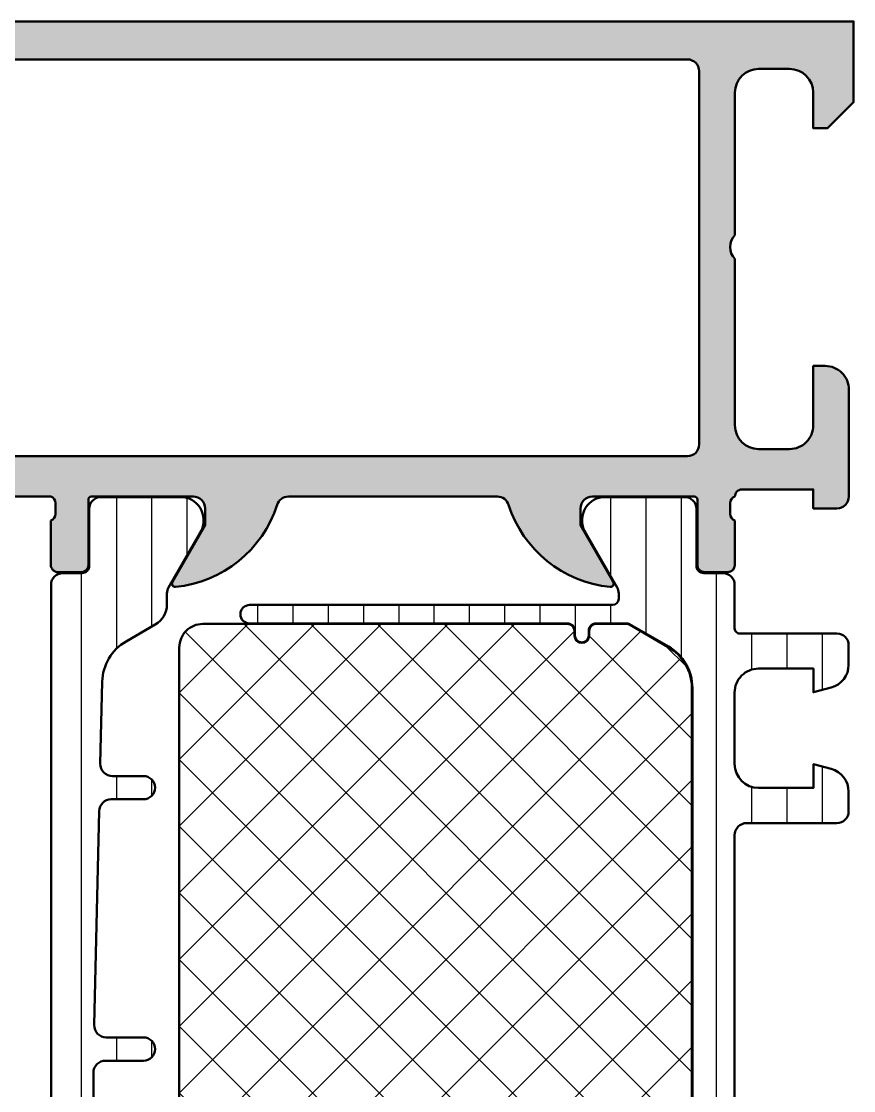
# Model space of a CAD drawing. Extents: x -40 to 64, y 0 to 90.
# Drawn here: x -1.04 to 34, y 45 to 90 of the extents above; entities that cross this region are included whole.
import ezdxf

# ---------------------------------------------------------------- set-up
doc = ezdxf.new("R2010")
doc.units = 0
for name, color, linetype, lineweight in [('0S-Alu contour', 7, 'Continuous', 50), ('0S-Alu hatch', 252, 'Continuous', 25), ('0S-Plastic contour', 254, 'Continuous', 50), ('0S-Plastic hatch', 253, 'Continuous', 25), ('0S-PT contour', 91, 'Continuous', 50), ('0S-PT hatch', 103, 'Continuous', 25)]:
    doc.layers.add(name, color=color, linetype=linetype, lineweight=lineweight)
pattern_1 = [(90, (0, 0), (-1.4859, 0), [])]

# ---------------------------------------------------------------- blocks, each defined once
blk = doc.blocks.new('347370__9E265A2B_BED3_4D69_B59E_DD68253C63C1_')
at = {"layer": '0S-Alu hatch'}
h = blk.add_hatch(color=256, dxfattribs=at)
edge = h.paths.add_edge_path()
edge.add_arc((-37.29997428864411, 87.30001068115234), 1.000000000000014, 90, 180)
edge.add_line((-38.29997428864413, 87.30001068115234), (-38.29997428864413, 85.5))
edge.add_line((-38.29997428864413, 85.5), (-38.89998039215976, 85.5))
edge.add_line((-38.89998039215976, 85.5), (-39.99995597809725, 86.5999984741211))
edge.add_line((-39.99995597809725, 86.5999984741211), (-39.99995597809729, 90))
edge.add_line((-39.99995597809729, 90), (34.00002876311365, 90))
edge.add_line((34.00002876311365, 90), (34.00002876311365, 86.59996795654298))
edge.add_line((34.00002876311365, 86.59996795654298), (32.90005317717616, 85.49999237060545))
edge.add_line((32.90005317717616, 85.49999237060545), (32.30007759123866, 85.4999923706055))
edge.add_line((32.30007759123866, 85.4999923706055), (32.30007759123866, 87.00044250488284))
edge.add_arc((31.30007759123869, 87.00044250488284), 0.9999999999999715, 0, 90)
edge.add_line((31.30007759123869, 88.00044250488283), (30.00002876311367, 88.00044250488283))
edge.add_arc((30.00002876311367, 87.0004425048828), 1.000000000000014, 90, 180)
edge.add_line((29.00002876311365, 87.0004425048828), (29.00002876311365, 81))
edge.add_arc((29.52502876311372, 80.5), 0.7250000000000454, 136.3971810272998, 223.6028189727002)
edge.add_line((29.00002876311365, 80), (29.00002876311365, 73.00000000000006))
edge.add_arc((30.00002876311365, 73.00000000000006), 1, 180, 269.9999999999976)
edge.add_line((30.00002876311361, 72.00000000000006), (31.30007759123861, 72))
edge.add_arc((31.30007759123866, 73), 1, 269.9999999999973, 360)
edge.add_line((32.30007759123866, 73), (32.30007759123866, 75.5))
edge.add_line((32.30007759123866, 75.5), (32.80007759114671, 75.5))
edge.add_ellipse((32.80007759114672, 74.5), major_axis=(-1, 0), ratio=1, start_angle=179.9992228764862, end_angle=270.0000000000008, ccw=False)
edge.add_line((33.80007759105473, 74.49998643663211), (33.80001655609468, 70.00000084776876))
edge.add_ellipse((33.30001655608241, 70.00000762945281), major_axis=(-0.5000000000582552, 0), ratio=1, start_angle=90.00043713210772, end_angle=179.9992228764862, ccw=False)
edge.add_line((33.30002037077969, 69.50000762940908), (32.30001655608241, 69.5))
edge.add_line((32.30001655608241, 69.5), (32.30001655608246, 70.29999542236328))
edge.add_line((32.30001655608246, 70.29999542236328), (29.30066601421862, 70.29999542236328))
edge.add_arc((29.3001743345687, 69.99985013043523), 0.3001456946475337, 89.90614164415909, 179.9480885128219)
edge.add_arc((29.07886520965688, 69.73260147831924), 0.2788950563276571, 106.4198764195441, 181.1645893741632)
edge.add_line((28.80002776311361, 69.72693307032054), (28.80002776311361, 69.27333907032087))
edge.add_arc((29.07889585875678, 69.26767841084384), 0.2789255417371428, 178.8371299271194, 253.575405444644)
edge.add_line((29.0000287631136, 69.00013507032091), (29.00002876311354, 67.12012407031234))
edge.add_ellipse((28.70002876311356, 67.12012407031234), major_axis=(-0.2999999999999794, 0), ratio=1, start_angle=90.00000000000477, end_angle=180, ccw=False)
edge.add_line((28.70002876311359, 66.82012407031237), (27.7200544440708, 66.82012407031239))
edge.add_ellipse((27.72005444407081, 67.12012407031243), major_axis=(-0.3000000000000398, 0), ratio=1, start_angle=0, end_angle=89.99999999999869, ccw=False)
edge.add_line((27.42005444407077, 67.12012407031243), (27.42005444407082, 69.88012207031235))
edge.add_arc((27.30005444407083, 69.88012207031235), 0.1199999999999903, 0, 90)
edge.add_line((27.30005444407083, 70.00012207031236), (23.00002876311356, 70.00012207031237))
edge.add_arc((23.00002876311356, 69.50012207031234), 0.5000000000000142, 90, 180)
edge.add_line((22.50002876311354, 69.50012207031234), (22.50002876311354, 68.80012207031236))
edge.add_line((22.50002876311354, 68.80012207031236), (23.88152422073595, 66.40730174728485))
edge.add_ellipse((23.76190897846527, 66.33824185496069), major_axis=(-0.1381197846483199, 0), ratio=1, start_angle=84.37742244920838, end_angle=210.0000000000012, ccw=False)
edge.add_ellipse((24.23825200428733, 71.17673093215994), major_axis=(-4.999999999999761, 0), ratio=1, start_angle=17.74841635606981, end_angle=84.37742244920679, ccw=False)
edge.add_arc((19.00002876311341, 69.50012207031214), 0.5000000000003545, 17.74841635606937, 89.9999999999992)
edge.add_line((19.00002876311341, 70.0001220703125), (10.20001831054687, 70.00012207031247))
edge.add_arc((10.20001831054687, 69.50012207031257), 0.4999999999999006, 90.00000000000018, 162.2515836439277)
edge.add_ellipse((4.961795069373069, 71.1767309321604), major_axis=(-5.000000000000101, 0), ratio=1, start_angle=95.62257755079361, end_angle=162.25158364393, ccw=False)
edge.add_ellipse((5.438138095195188, 66.33824185496077), major_axis=(-0.1381197846482876, 0), ratio=1, start_angle=-30.000000000002103, end_angle=95.62257755079241, ccw=False)
edge.add_line((5.318522852924537, 66.40730174728492), (6.700018310546859, 68.80012207031248))
edge.add_line((6.700018310546859, 68.80012207031248), (6.700018310546887, 69.50012207031246))
edge.add_arc((6.200018310546886, 69.50012207031247), 0.5000000000000018, 0, 90.0000000000003)
edge.add_line((6.200018310546883, 70.00012207031247), (1.903264704103473, 70.00012207031247))
edge.add_arc((1.899974319042893, 69.8801671897691), 0.1200000000000927, 88.42875992747915, 180)
edge.add_line((1.779974319042801, 69.88016718976907), (1.7799743190428, 67.1201691897691))
edge.add_ellipse((1.479974319042792, 67.1201691897691), major_axis=(-0.3000000000000084, 0), ratio=1, start_angle=89.99999999999937, end_angle=180, ccw=False)
edge.add_line((1.479974319042788, 66.82016918976909), (0.5000000000000071, 66.82016918976909))
edge.add_ellipse((0.5000000000000036, 67.1201691897691), major_axis=(-0.3000000000000114, 0), ratio=1, start_angle=0, end_angle=90.00000000000068, ccw=False)
edge.add_line((0.1999999999999957, 67.1201691897691), (0.1999999999999957, 69.0001801897776))
edge.add_arc((0.1211329043568393, 69.26772353030054), 0.2789255417371544, 286.424594555352, 361.1628700729073)
edge.add_line((0.4000010000000103, 69.2733841897777), (0.4000010000000103, 69.72697818977761))
edge.add_arc((0.121201818666967, 69.73264581989329), 0.2788567832115678, 358.8354106259031, 433.5801235805125)
edge.add_line((0.2000274463862607, 70.00012969970246), (-39.79997428864413, 69.99999237060547))
edge.add_line((-39.79997428864413, 69.99999237060547), (-39.79997428864413, 74.49999999999999))
edge.add_ellipse((-38.79997428864412, 74.49999999999999), major_axis=(-1.000000000000014, 0), ratio=1, start_angle=270, end_angle=360, ccw=False)
edge.add_line((-38.79997428864412, 75.5), (-38.29997428864413, 75.5))
edge.add_line((-38.29997428864413, 75.5), (-38.29997428867322, 73.00000000002912))
edge.add_arc((-37.29997428864414, 73.00000000002913), 1.000000000029089, 180, 270.0000000000008)
edge.add_line((-37.29997428864412, 72.00000000000004), (-35.9999864956754, 72.00000000000004))
edge.add_arc((-35.9999864956754, 73.00000000000009), 1.000000000000042, 270, 360)
edge.add_line((-34.99998649567535, 73.00000000000007), (-34.99998649567538, 80))
edge.add_arc((-35.52498649567545, 80.5), 0.7250000000000454, 316.3971810272998, 403.6028189727002)
edge.add_line((-34.99998649567538, 81), (-34.99998649567538, 87.30001068115234))
edge.add_arc((-35.9999864956754, 87.30001068115234), 1.000000000000014, 0, 89.9999999999992)
edge.add_line((-35.99998649567538, 88.30001068115234), (-37.29997428864411, 88.30001068115234))
edge = h.paths.add_edge_path()
edge.add_arc((-32.99998649567538, 87.8999938964844), 0.4999999999999716, 90, 180)
edge.add_line((-33.49998649567535, 87.8999938964844), (-33.49998649567535, 72.19999694824219))
edge.add_arc((-32.99998649567535, 72.19999694824219), 0.5, 180, 270)
edge.add_line((-32.99998649567535, 71.69999694824219), (27.00001350432465, 71.69999694824219))
edge.add_arc((27.00001350432465, 72.19999694824219), 0.5, 270, 360)
edge.add_line((27.50001350432465, 72.19999694824219), (27.50001350432459, 87.89999389648438))
edge.add_arc((27.00001350432459, 87.89999389648438), 0.5, 0, 90)
edge.add_line((27.00001350432459, 88.39999389648438), (-32.99998649567538, 88.39999389648438))
at = {"layer": '0S-Alu contour', "color": 7}
for points in [[(-38.29997428864413, 87.30001068115234), (-38.29997428864413, 85.5), (-38.89998039215976, 85.5), (-39.99995597809725, 86.5999984741211), (-39.99995597809729, 90), (34.00002876311365, 90), (34.00002876311365, 86.59996795654298), (32.90005317717616, 85.49999237060545), (32.30007759123866, 85.4999923706055), (32.30007759123866, 87.00044250488284)], [(27.00001350432459, 88.39999389648438), (-32.99998649567538, 88.39999389648438)], [(27.50001350432465, 72.19999694824219), (27.50001350432459, 87.89999389648438)], [(31.30007759123869, 88.00044250488283), (30.00002876311367, 88.00044250488283)], [(29.00002876311365, 87.0004425048828), (29.00002876311365, 81)], [(29.00002876311365, 80), (29.00002876311365, 73.00000000000006)], [(32.30007759123866, 73), (32.30007759123866, 75.5), (32.80007759114671, 75.5)], [(0.2000274463862607, 70.00012969970246), (-39.79997428864413, 69.99999237060547), (-39.79997428864413, 74.49999999999999)], [(33.80007759105473, 74.49998643663211), (33.80001655609468, 70.00000084776876)], [(-32.99998649567535, 71.69999694824219), (27.00001350432465, 71.69999694824219)], [(30.00002876311361, 72.00000000000006), (31.30007759123861, 72)], [(33.30002037077969, 69.50000762940908), (32.30001655608241, 69.5), (32.30001655608246, 70.29999542236328), (29.30066601421862, 70.29999542236328)], [(1.779974319042801, 69.88016718976907), (1.7799743190428, 67.1201691897691)], [(6.200018310546883, 70.00012207031247), (1.903264704103473, 70.00012207031247)], [(19.00002876311341, 70.0001220703125), (10.20001831054687, 70.00012207031247)], [(27.30005444407083, 70.00012207031236), (23.00002876311356, 70.00012207031237)], [(27.42005444407077, 67.12012407031243), (27.42005444407082, 69.88012207031235)], [(0.4000010000000103, 69.2733841897777), (0.4000010000000103, 69.72697818977761)], [(5.318522852924537, 66.40730174728492), (6.700018310546859, 68.80012207031248), (6.700018310546887, 69.50012207031246)], [(22.50002876311354, 69.50012207031234), (22.50002876311354, 68.80012207031236), (23.88152422073595, 66.40730174728485)], [(28.80002776311361, 69.72693307032054), (28.80002776311361, 69.27333907032087)], [(0.1999999999999957, 67.1201691897691), (0.1999999999999957, 69.0001801897776)], [(29.0000287631136, 69.00013507032091), (29.00002876311354, 67.12012407031234)], [(1.479974319042788, 66.82016918976909), (0.5000000000000071, 66.82016918976909)], [(28.70002876311359, 66.82012407031237), (27.7200544440708, 66.82012407031239)]]:
    blk.add_lwpolyline(points, dxfattribs=at)
for centre, radius, start, end in [((27.00001350432459, 87.89999389648438), 0.5, 0, 90), ((30.00002876311367, 87.0004425048828), 1.000000000000014, 90, 180), ((31.30007759123869, 87.00044250488284), 0.9999999999999715, 0, 90), ((29.52502876311372, 80.5), 0.7250000000000454, 136.3971810272998, 223.6028189727002), ((30.00002876311365, 73.00000000000006), 1, 180, 269.9999999999976), ((31.30007759123866, 73), 1, 269.9999999999973, 0), ((27.00001350432465, 72.19999694824219), 0.5, 270, 0), ((29.3001743345687, 69.99985013043523), 0.3001456946475337, 89.90614164415909, 179.9480885128219), ((0.121201818666967, 69.73264581989329), 0.2788567832115678, 358.8354106259031, 73.58012358051246), ((1.899974319042893, 69.8801671897691), 0.1200000000000927, 88.42875992747915, 180), ((6.200018310546886, 69.50012207031247), 0.5000000000000018, 0, 90.0000000000003), ((10.20001831054687, 69.50012207031257), 0.4999999999999006, 90.00000000000018, 162.2515836439277), ((19.00002876311341, 69.50012207031214), 0.5000000000003545, 17.74841635606937, 89.9999999999992), ((23.00002876311356, 69.50012207031234), 0.5000000000000142, 90, 180), ((27.30005444407083, 69.88012207031235), 0.1199999999999903, 0, 90), ((29.07886520965688, 69.73260147831924), 0.2788950563276571, 106.4198764195441, 181.1645893741632), ((0.1211329043568393, 69.26772353030054), 0.2789255417371544, 286.424594555352, 1.162870072907225), ((29.07889585875678, 69.26767841084384), 0.2789255417371428, 178.8371299271194, 253.575405444644)]:
    blk.add_arc(centre, radius, start, end, dxfattribs=at)
at = {"layer": '0S-Alu contour', "color": 7, "extrusion": (0, 0, -1)}
for centre, radius, start, end in [((-32.80007759114672, 74.5), 1, 89.9999999999992, 180.0007771235139), ((-33.30001655608241, 70.00000762945281), 0.5000000000582552, 180.0007771235139, 269.9995628678923), ((-4.961795069373069, 71.1767309321604), 5.000000000000101, 197.7484163560701, 264.3774224492064), ((-24.23825200428733, 71.17673093215994), 4.999999999999761, 275.6225775507933, 342.2515836439302), ((-0.5000000000000036, 67.1201691897691), 0.3000000000000114, 269.9999999999993, 0), ((-1.479974319042792, 67.1201691897691), 0.3000000000000085, 180, 270.0000000000007), ((-27.72005444407081, 67.12012407031243), 0.3000000000000398, 270.0000000000013, 0), ((-28.70002876311356, 67.12012407031234), 0.2999999999999794, 180, 269.9999999999952), ((-5.438138095195188, 66.33824185496077), 0.1381197846482876, 264.3774224492076, 30.0000000000021), ((-23.76190897846527, 66.33824185496069), 0.1381197846483199, 149.9999999999988, 275.6225775507916)]:
    blk.add_arc(centre, radius, start, end, dxfattribs=at)
blk = doc.blocks.new('284599__5D5F5A3C_AD52_4613_BD1D_4458FC1DDC3D___8FB98838_B244_465D_BECB_9091F3E3E013_')
at = {"layer": '0S-Plastic hatch'}
h = blk.add_hatch(dxfattribs=at)
h.set_pattern_fill('ANSI31', color=256, scale=0.4680000000000001, angle=45, style=0)
h.set_pattern_definition(pattern_1)
edge = h.paths.add_edge_path()
edge.add_line((0.2100000000000716, 66.29000300000004), (0.2099999999998813, 16.20999700000016))
edge.add_arc((0.6999999999999843, 16.20999700000015), 0.4900000000001033, 180, 270)
edge.add_line((0.6999999999999842, 15.71999700000004), (1.510334012242519, 15.71999700000004))
edge.add_ellipse((1.51033331504907, 15.4099963029038), major_axis=(-0.3100006970970319, 0), ratio=1, start_angle=179.99987114239, end_angle=269.9998711414442, ccw=False)
edge.add_line((1.820334012145318, 15.40999560570996), (1.81999938293616, 13.00999856427239))
edge.add_arc((2.309995360374904, 13.00999597743865), 0.489995977445572, 179.9996975194316, 269.9999999999988)
edge.add_line((2.309995360374893, 12.51999999999308), (5.785822496184177, 12.52000000000005))
edge.add_arc((5.644228849108113, 13.4998180747229), 0.989996070924471, 278.2228963588973, 392.7407569883852)
edge.add_line((6.476940554088969, 14.03524634894249), (5.158304390806198, 16.31919149350408))
edge.add_ellipse((5.599977361871155, 16.57419146728962), major_axis=(-0.5099999999999716, 0), ratio=1, start_angle=-0.5398516222250009, end_angle=29.99999659934531, ccw=False)
edge.add_line((5.089999999999859, 16.57899671221201), (5.08999999999985, 17.03149545762275))
edge.add_arc((4.099999999999886, 17.03149545762273), 0.9899999999999629, 0, 60.00000000000137)
edge.add_line((4.594999999999847, 17.88886060736931), (3.368146686273929, 18.59718469830511))
edge.add_ellipse((4.373146686273983, 20.33789575991204), major_axis=(-2.010000000000204, 0), ratio=1, start_angle=1.3413950657791816, end_angle=60.00000000000159, ccw=False)
edge.add_line((2.363697512194481, 20.2908424200517), (2.282977305942242, 23.73806109287137))
edge.add_ellipse((2.792837544141461, 23.75000000000011), major_axis=(-0.5099999999999935, 0), ratio=1, start_angle=-90.00000000000023, end_angle=1.3413950657791816, ccw=False)
edge.add_line((2.792837544141463, 24.26000000000011), (4.100000000000031, 24.26000000000011))
edge.add_arc((4.100000000000031, 24.75000000000011), 0.4899999999999985, 270, 450)
edge.add_line((4.100000000000031, 25.24000000000011), (2.746005466508169, 25.2400000000001))
edge.add_ellipse((2.746005466508165, 25.75000000000011), major_axis=(-0.5100000000000052, 0), ratio=1, start_angle=1.3413950657787268, end_angle=90.00000000000051, ccw=False)
edge.add_line((2.236145228308934, 25.73806109287137), (2.025400878959051, 34.73806109287141))
edge.add_ellipse((2.53526111715823, 34.75000000000014), major_axis=(-0.5099999999999535, 0), ratio=1, start_angle=-90.00000000000051, end_angle=1.3413950657788973, ccw=False)
edge.add_line((2.535261117158234, 35.2600000000001), (4.100000000000035, 35.2600000000001))
edge.add_arc((4.100000000000033, 35.7500000000001), 0.490000000000002, 270.0000000000002, 450.0000000000002)
edge.add_line((4.100000000000031, 36.2400000000001), (2.499999999999982, 36.24000000000009))
edge.add_ellipse((2.499999999999983, 36.75000000000011), major_axis=(-0.5100000000000123, 0), ratio=1, start_angle=0, end_angle=89.99999999999989, ccw=False)
edge.add_line((1.989999999999975, 36.7500000000001), (1.989999999999976, 45.75000000000011))
edge.add_ellipse((2.499999999999981, 45.7500000000001), major_axis=(-0.510000000000005, 0), ratio=1, start_angle=270.0000000000002, end_angle=360, ccw=False)
edge.add_line((2.499999999999979, 46.2600000000001), (4.100000000000026, 46.2600000000001))
edge.add_arc((4.100000000000025, 46.7500000000001), 0.490000000000002, 270.0000000000001, 450)
edge.add_line((4.100000000000024, 47.2400000000001), (2.535261117158277, 47.24000000000008))
edge.add_ellipse((2.53526111715828, 47.75000000000009), major_axis=(-0.5100000000000123, 0), ratio=1, start_angle=-1.3413950657770215, end_angle=89.99999999999972, ccw=False)
edge.add_line((2.025400878959045, 47.76193890712881), (2.236145228308932, 56.76193890712884))
edge.add_ellipse((2.746005466508148, 56.75000000000011), major_axis=(-0.5099999999999905, 0), ratio=1, start_angle=269.999999999999, end_angle=358.6586049342224, ccw=False)
edge.add_line((2.746005466508158, 57.2600000000001), (4.100000000000034, 57.2600000000001))
edge.add_arc((4.100000000000035, 57.75000000000011), 0.490000000000002, 269.9999999999999, 449.9999999999999)
edge.add_line((4.100000000000036, 58.24000000000011), (2.792837544141457, 58.24000000000012))
edge.add_ellipse((2.792837544141472, 58.75000000000012), major_axis=(-0.5100000000000052, 0), ratio=1, start_angle=-1.3413950657759983, end_angle=89.9999999999983, ccw=False)
edge.add_line((2.282977305942241, 58.76193890712883), (2.363697512194483, 62.20915757994852))
edge.add_ellipse((4.373146686273768, 62.16210424008819), major_axis=(-2.009999999999982, 0), ratio=1, start_angle=299.99999999999943, end_angle=358.65860493422105, ccw=False)
edge.add_line((3.368146686273792, 63.90281530169491), (4.594999999999857, 64.61113939263082))
edge.add_arc((4.099999999999865, 65.46850454237742), 0.99, 299.9999999999994, 360)
edge.add_line((5.089999999999865, 65.46850454237747), (5.089999999999837, 65.92100328778697))
edge.add_ellipse((5.599977361871403, 65.92580853271036), major_axis=(-0.5100000000002506, 0), ratio=1, start_angle=-29.999996599346503, end_angle=0.5398516223369825, ccw=False)
edge.add_line((5.158304390806208, 66.18080850649604), (6.476940554088954, 68.4647536510576))
edge.add_arc((5.644228849108119, 69.00018192527719), 0.989996070924473, 327.2592430116143, 441.7771036411001)
edge.add_line((5.785822496184227, 69.98000000000003), (2.309997999999985, 69.98000000000003))
edge.add_arc((2.309995360365528, 69.49000402257082), 0.4899959774362018, 89.99969134458075, 180.0079887600601)
edge.add_line((1.819999387692276, 69.4899357023503), (1.820334009229261, 67.09004622298079))
edge.add_ellipse((1.510334012242515, 67.09000300000005), major_axis=(-0.310000000000014, 0), ratio=1, start_angle=90.00000000000051, end_angle=180.0079886915353, ccw=False)
edge.add_line((1.510334012242517, 66.78000300000004), (0.7000000000000691, 66.78000300000004))
edge.add_arc((0.7000000000000693, 66.29000300000004), 0.4899999999999949, 90.00000000000003, 180)
at = {"layer": '0S-Plastic contour', "color": 7}
for points in [[(5.785822496184227, 69.98000000000003), (2.309997999999985, 69.98000000000003)], [(1.819999387692276, 69.4899357023503), (1.820334009229261, 67.09004622298079)], [(5.158304390806208, 66.18080850649604), (6.476940554088954, 68.4647536510576)], [(1.510334012242517, 66.78000300000004), (0.7000000000000691, 66.78000300000004)], [(0.2100000000000716, 66.29000300000004), (0.2099999999998813, 16.20999700000015)], [(5.089999999999865, 65.46850454237747), (5.089999999999837, 65.92100328778697)], [(3.368146686273792, 63.90281530169491), (4.594999999999857, 64.61113939263082)], [(2.282977305942241, 58.76193890712883), (2.363697512194483, 62.20915757994852)], [(4.100000000000036, 58.24000000000011), (2.792837544141457, 58.24000000000012)], [(2.746005466508158, 57.2600000000001), (4.100000000000034, 57.2600000000001)], [(2.025400878959045, 47.76193890712881), (2.236145228308932, 56.76193890712884)], [(4.100000000000024, 47.2400000000001), (2.535261117158277, 47.24000000000008)], [(2.499999999999979, 46.2600000000001), (4.100000000000026, 46.2600000000001)], [(1.989999999999975, 36.7500000000001), (1.989999999999976, 45.75000000000011)], [(4.100000000000031, 36.2400000000001), (2.499999999999982, 36.24000000000009)], [(2.535261117158234, 35.2600000000001), (4.100000000000035, 35.2600000000001)], [(2.236145228308934, 25.73806109287137), (2.025400878959051, 34.73806109287141)], [(4.100000000000031, 25.24000000000011), (2.746005466508169, 25.2400000000001)], [(2.792837544141463, 24.26000000000011), (4.100000000000031, 24.26000000000011)], [(2.363697512194481, 20.2908424200517), (2.282977305942242, 23.73806109287137)], [(4.594999999999847, 17.88886060736931), (3.368146686273929, 18.59718469830511)], [(5.089999999999859, 16.57899671221201), (5.08999999999985, 17.03149545762275)], [(6.476940554088969, 14.03524634894249), (5.158304390806198, 16.31919149350408)], [(0.6999999999999842, 15.71999700000004), (1.510334012242519, 15.71999700000004)], [(1.820334012145318, 15.40999560570996), (1.81999938293616, 13.00999856427239)], [(2.309995360374893, 12.51999999999308), (5.785822496184177, 12.52000000000005)]]:
    blk.add_lwpolyline(points, dxfattribs=at)
for centre, radius, start, end in [((2.309995360365528, 69.49000402257082), 0.4899959774362018, 89.99969134458075, 180.0079887600601), ((5.644228849108119, 69.00018192527719), 0.989996070924473, 327.2592430116143, 81.77710364110015), ((0.7000000000000693, 66.29000300000004), 0.4899999999999949, 90.00000000000003, 180), ((4.099999999999865, 65.46850454237742), 0.99, 299.9999999999994, 0), ((4.100000000000035, 57.75000000000011), 0.490000000000002, 269.9999999999999, 89.99999999999991), ((4.100000000000025, 46.7500000000001), 0.490000000000002, 270.0000000000001, 90.0000000000001), ((4.100000000000033, 35.7500000000001), 0.490000000000002, 270.0000000000002, 90.00000000000021), ((4.100000000000031, 24.75000000000011), 0.4899999999999985, 270, 90), ((4.099999999999886, 17.03149545762273), 0.9899999999999629, 0, 60.00000000000137), ((0.6999999999999843, 16.20999700000015), 0.4900000000001033, 180, 270), ((5.644228849108113, 13.4998180747229), 0.989996070924471, 278.2228963588973, 32.74075698838522), ((2.309995360374904, 13.00999597743865), 0.489995977445572, 179.9996975194316, 269.9999999999988)]:
    blk.add_arc(centre, radius, start, end, dxfattribs=at)
at = {"layer": '0S-Plastic contour', "color": 7, "extrusion": (0, 0, -1)}
for centre, radius, start, end in [((-1.510334012242515, 67.09000300000005), 0.310000000000014, 179.9920113084647, 269.9999999999995), ((-5.599977361871403, 65.92580853271036), 0.5100000000002506, 359.460148377663, 29.99999659934651), ((-4.373146686273768, 62.16210424008819), 2.009999999999982, 1.341395065778929, 60.00000000000054), ((-2.792837544141472, 58.75000000000012), 0.5100000000000052, 270.0000000000017, 1.34139506577594), ((-2.746005466508148, 56.75000000000011), 0.5099999999999905, 1.34139506577757, 90.00000000000101), ((-2.53526111715828, 47.75000000000009), 0.5100000000000123, 270.0000000000003, 1.341395065777027), ((-2.499999999999981, 45.7500000000001), 0.510000000000005, 0, 89.99999999999976), ((-2.499999999999983, 36.75000000000011), 0.5100000000000123, 270.0000000000002, 0), ((-2.53526111715823, 34.75000000000014), 0.5099999999999535, 358.6586049342211, 90.00000000000045), ((-2.746005466508165, 25.75000000000011), 0.5100000000000052, 269.9999999999995, 358.6586049342213), ((-2.792837544141461, 23.75000000000011), 0.5099999999999935, 358.6586049342208, 90.00000000000026), ((-4.373146686273983, 20.33789575991204), 2.010000000000204, 299.9999999999984, 358.6586049342208), ((-5.599977361871155, 16.57419146728962), 0.5099999999999716, 330.0000034006548, 0.5398516222249916), ((-1.51033331504907, 15.4099963029038), 0.3100006970970319, 90.00012885855578, 180.0001288576101)]:
    blk.add_arc(centre, radius, start, end, dxfattribs=at)
blk = doc.blocks.new('441290__7841B55B_DC0A_47E8_AAFF_0E92D22D9F7C_')
at = {"layer": '0S-PT hatch'}
h = blk.add_hatch(dxfattribs=at)
h.set_pattern_fill('ANSI37', color=256, scale=0.625, angle=90, style=0)
h.set_pattern_definition([(135, (0, 0), (-1.403165018917055, -1.403165018917055), []), (225, (0, 0), (1.403165018917055, -1.403165018917055), [])])
edge = h.paths.add_edge_path()
edge.add_line((5.609999999999723, 63.65020331974307), (5.609999999999716, 18.84979668030493))
edge.add_arc((6.599999999999717, 18.84979668030494), 0.9900000000000002, 180, 270)
edge.add_line((6.599999999999717, 17.85979668030494), (21.95634587524384, 17.85979668030493))
edge.add_arc((21.95634587524384, 18.14979668030494), 0.2900000000000098, 270.0000000000007, 360)
edge.add_line((22.24634587524385, 18.14979668030494), (22.24634587524385, 18.35036747559118))
edge.add_ellipse((22.55577507995761, 18.35036747559118), major_axis=(-0.3094292047137621, 0), ratio=1, start_angle=180, end_angle=360, ccw=False)
edge.add_line((22.86520428467138, 18.35036747559118), (22.86520428467138, 18.14979668030495))
edge.add_arc((23.15520428467138, 18.14979668030494), 0.2899999999999991, 180, 266.548328193803)
edge.add_line((23.13774436919648, 17.86032275859245), (24.46501280946017, 17.86032275859245))
edge.add_arc((24.46501280946016, 18.05032275859245), 0.1899999999999977, 270.0000000000021, 300.000000000001)
edge.add_line((24.56001280946016, 17.88577793187341), (26.1949999999997, 18.82973822645298))
edge.add_arc((25.19999999999973, 20.55312877998401), 1.989999999999987, 299.9999999999994, 360)
edge.add_line((27.18999999999971, 20.55312877998402), (27.18999999999971, 61.94646458067305))
edge.add_arc((25.19999999999972, 61.94646458067305), 1.989999999999987, 0, 60.00000000000087)
edge.add_line((26.19499999999969, 63.66985513420409), (24.56001280946014, 64.61381542878365))
edge.add_arc((24.4650128094602, 64.44927060206464), 0.1899999999999413, 60.00000000000997, 90.0000000000075)
edge.add_line((24.46501280946017, 64.63927060206458), (23.13828197638431, 64.6392706020646))
edge.add_arc((23.15574189185919, 64.3497966803521), 0.2900000000000069, 93.4516718061941, 180)
edge.add_line((22.86574189185918, 64.3497966803521), (22.86574189185918, 64.14922588506587))
edge.add_ellipse((22.55577507995761, 64.14922588506587), major_axis=(-0.3099668119015639, 0), ratio=1, start_angle=0, end_angle=180, ccw=False)
edge.add_line((22.24580826805605, 64.14922588506587), (22.24580826805604, 64.34979668030493))
edge.add_arc((21.95540162866507, 64.34979668030495), 0.2904066393909765, 0, 89.99999999982334)
edge.add_line((21.95540162866596, 64.64020331969591), (6.600000000002731, 64.64020331974304))
edge.add_arc((6.599999999999694, 63.65020331974307), 0.9899999999999735, 89.99999999982418, 180)
at = {"layer": '0S-PT contour', "color": 7}
for points in [[(21.95540162866596, 64.64020331969591), (6.600000000002731, 64.64020331974304)], [(24.46501280946017, 64.63927060206458), (23.13828197638431, 64.6392706020646)], [(26.19499999999969, 63.66985513420409), (24.56001280946014, 64.61381542878365)], [(22.24580826805605, 64.14922588506587), (22.24580826805604, 64.34979668030493)], [(22.86574189185918, 64.3497966803521), (22.86574189185918, 64.14922588506587)], [(5.609999999999723, 63.65020331974307), (5.609999999999716, 18.84979668030493)], [(27.18999999999971, 20.55312877998402), (27.18999999999971, 61.94646458067305)], [(24.56001280946016, 17.88577793187341), (26.1949999999997, 18.82973822645298)], [(22.24634587524385, 18.14979668030494), (22.24634587524385, 18.35036747559118)], [(22.86520428467138, 18.35036747559118), (22.86520428467138, 18.14979668030495)], [(6.599999999999717, 17.85979668030494), (21.95634587524384, 17.85979668030493)], [(23.13774436919648, 17.86032275859245), (24.46501280946017, 17.86032275859245)]]:
    blk.add_lwpolyline(points, dxfattribs=at)
for centre, radius, start, end in [((6.599999999999694, 63.65020331974307), 0.9899999999999735, 89.99999999982418, 180), ((21.95540162866507, 64.34979668030495), 0.2904066393909765, 0, 89.99999999982334), ((23.15574189185919, 64.3497966803521), 0.2900000000000069, 93.4516718061941, 180), ((24.4650128094602, 64.44927060206464), 0.1899999999999413, 60.00000000000997, 90.0000000000075), ((25.19999999999972, 61.94646458067305), 1.989999999999987, 0, 60.00000000000087), ((25.19999999999973, 20.55312877998401), 1.989999999999987, 299.9999999999994, 0), ((6.599999999999717, 18.84979668030494), 0.9900000000000002, 180, 270), ((21.95634587524384, 18.14979668030494), 0.2900000000000098, 270.0000000000007, 0), ((23.15520428467138, 18.14979668030494), 0.2899999999999991, 180, 266.548328193803), ((24.46501280946016, 18.05032275859245), 0.1899999999999977, 270.0000000000021, 300.000000000001)]:
    blk.add_arc(centre, radius, start, end, dxfattribs=at)
at = {"layer": '0S-PT contour', "color": 7, "extrusion": (0, 0, -1)}
for centre, radius, start, end in [((-22.55577507995761, 64.14922588506587), 0.3099668119015639, 180, 0), ((-22.55577507995761, 18.35036747559118), 0.3094292047137621, 0, 180)]:
    blk.add_arc(centre, radius, start, end, dxfattribs=at)
blk = doc.blocks.new('284599__83D724A7_01FD_4E7B_9224_2B537A56704C___4DCAFC3C_6FDF_4BE7_A6C9_E0CE3012E3ED_')
at = {"layer": '0S-Plastic hatch'}
h = blk.add_hatch(dxfattribs=at)
h.set_pattern_fill('ANSI31', color=256, scale=0.4680000000000001, angle=45, style=0)
h.set_pattern_definition(pattern_1)
edge = h.paths.add_edge_path()
edge.add_line((29.19999999999975, 64.24000000004759), (33.29999999999973, 64.24000000004763))
edge.add_ellipse((33.29999999999973, 63.75000000004765), major_axis=(-0.4899999999999807, 0), ratio=1, start_angle=180, end_angle=270, ccw=False)
edge.add_line((33.78999999999972, 63.75000000004766), (33.78999999999972, 62.91925077667329))
edge.add_ellipse((32.79999999999983, 62.91925077667328), major_axis=(-0.9899999999998883, 0), ratio=1, start_angle=105.00000000000651, end_angle=180, ccw=False)
edge.add_line((33.0562308546514, 61.96298420864724), (32.30999999999971, 61.76303225377605))
edge.add_line((32.30999999999971, 61.76303225377605), (32.30999999999971, 62.76000000004756))
edge.add_line((32.30999999999971, 62.76000000004756), (29.99999999999973, 62.7600000000476))
edge.add_arc((29.99999999999971, 61.7500000000476), 1.010000000000005, 89.99999999999898, 180)
edge.add_line((28.98999999999971, 61.75000000004761), (28.98999999999971, 58.7500000000476))
edge.add_arc((29.99999999999971, 58.75000000004761), 1.009999999999998, 180, 269.9999999999998)
edge.add_line((29.99999999999971, 57.74000000004761), (32.30999999999971, 57.74000000004759))
edge.add_line((32.30999999999971, 57.74000000004759), (32.30999999999971, 58.7369677463192))
edge.add_line((32.30999999999971, 58.7369677463192), (33.0562308546512, 58.53701579144818))
edge.add_ellipse((32.79999999999974, 57.580749223422), major_axis=(-0.9899999999999852, 0), ratio=1, start_angle=180, end_angle=255.00000000000222, ccw=False)
edge.add_line((33.78999999999973, 57.580749223422), (33.78999999999972, 56.75000000004757))
edge.add_ellipse((33.29999999999975, 56.75000000004757), major_axis=(-0.4899999999999664, 0), ratio=1, start_angle=89.9999999999992, end_angle=180, ccw=False)
edge.add_line((33.29999999999974, 56.26000000004761), (29.49999999999971, 56.26000000004759))
edge.add_arc((29.49999999999972, 55.75000000004759), 0.5100000000000052, 90.0000000000004, 180)
edge.add_line((28.98999999999971, 55.75000000004759), (28.98999999999972, 26.75000000000041))
edge.add_arc((29.49999999999969, 26.75000000000041), 0.5099999999999802, 180, 270.0000000000008)
edge.add_line((29.4999999999997, 26.24000000000043), (33.29999999999976, 26.24000000000043))
edge.add_ellipse((33.29999999999976, 25.75000000000046), major_axis=(-0.4899999999999629, 0), ratio=1, start_angle=180, end_angle=270.0000000000008, ccw=False)
edge.add_line((33.78999999999972, 25.75000000000047), (33.78999999999973, 24.91925077662615))
edge.add_ellipse((32.79999999999965, 24.91925077662612), major_axis=(-0.9900000000000799, 0), ratio=1, start_angle=104.9999999999934, end_angle=180, ccw=False)
edge.add_line((33.05623085465106, 23.96298420859983), (32.30999999999972, 23.7630322537289))
edge.add_line((32.30999999999972, 23.7630322537289), (32.30999999999971, 24.7600000000004))
edge.add_line((32.30999999999971, 24.7600000000004), (29.99999999999964, 24.76000000000038))
edge.add_arc((29.99999999999965, 23.75000000000044), 1.00999999999993, 90.00000000000081, 180)
edge.add_line((28.98999999999972, 23.75000000000044), (28.98999999999972, 20.75000000000043))
edge.add_arc((29.99999999999971, 20.75000000000042), 1.009999999999998, 180, 270.0000000000002)
edge.add_line((29.99999999999971, 19.74000000000042), (32.30999999999971, 19.74000000000042))
edge.add_line((32.30999999999971, 19.74000000000042), (32.30999999999971, 20.73696774627201))
edge.add_line((32.30999999999971, 20.73696774627201), (33.05623085465125, 20.53701579140091))
edge.add_ellipse((32.79999999999971, 19.58074922337473), major_axis=(-0.990000000000009, 0), ratio=1, start_angle=180, end_angle=254.999999999997, ccw=False)
edge.add_line((33.78999999999972, 19.58074922337475), (33.78999999999972, 18.75000000000036))
edge.add_ellipse((33.29999999999973, 18.75000000000035), major_axis=(-0.4899999999999807, 0), ratio=1, start_angle=89.9999999999975, end_angle=180, ccw=False)
edge.add_line((33.29999999999972, 18.26000000000037), (29.19999999999975, 18.26000000000043))
edge.add_arc((29.19999999999974, 18.0500000000004), 0.2100000000000257, 89.99999999999903, 180)
edge.add_line((28.98999999999972, 18.0500000000004), (28.98999999999972, 16.20999432109092))
edge.add_ellipse((28.50000267890203, 16.20999432109092), major_axis=(-0.4899973210976896, 0), ratio=1, start_angle=89.9999999999996, end_angle=180, ccw=False)
edge.add_line((28.50000267890202, 15.71999699999323), (27.68966866665957, 15.7199970000004))
edge.add_arc((27.68966866665953, 15.40999700000035), 0.3100000000000556, 89.99999999999145, 180)
edge.add_line((27.37966866665948, 15.40999700000049), (27.38000061715216, 13.00999723393054))
edge.add_ellipse((26.89000530482951, 13.0099953123194), major_axis=(-0.4899953123264091, 0), ratio=1, start_angle=89.9999222159521, end_angle=180.0002246966147, ccw=False)
edge.add_line((26.89000463961788, 12.51999999999344), (23.41417750380859, 12.5200000000004))
edge.add_ellipse((23.55577115088468, 13.49981807472325), major_axis=(-0.9899960709244737, 0), ratio=1, start_angle=-32.740756988388796, end_angle=81.7771036411009, ccw=False)
edge.add_line((22.72305944590386, 14.03524634894289), (24.04169560553909, 16.31919148718669))
edge.add_arc((23.60002263447412, 16.57419146097224), 0.5099999999999941, 330.0000034006544, 360.005743823361)
edge.add_line((24.11002263191142, 16.57424258777233), (24.10999999868384, 16.80002606457048))
edge.add_arc((23.84999999994501, 16.79999999995511), 0.2600000000453004, 0.0057438172060589, 89.99999999386671)
edge.add_line((23.84999999997284, 17.06000000000041), (8.571013532980691, 17.06000000000099))
edge.add_ellipse((8.571013532980697, 17.44925907311747), major_axis=(-0.3892590731164738, 0), ratio=1, start_angle=-90.00000000000068, end_angle=89.99999999999932, ccw=False)
edge.add_line((8.5710135329807, 17.83851814623394), (21.95486402147733, 17.83851814623394))
edge.add_arc((21.95486402147733, 18.15000000000047), 0.3114818537665265, 269.9999999999993, 360)
edge.add_line((22.26634587524386, 18.15000000000048), (22.26634587524385, 18.35057079528663))
edge.add_ellipse((22.55577507995761, 18.35057079528663), major_axis=(-0.289429204713759, 0), ratio=1, start_angle=180, end_angle=360, ccw=False)
edge.add_line((22.84520428467137, 18.35057079528664), (22.84520428467138, 18.15000000000037))
edge.add_arc((23.15520428467131, 18.15000000000037), 0.3099999999999312, 180, 273.338438721119)
edge.add_line((23.17325675763475, 17.84052607828828), (24.46501280945994, 17.84052607828788))
edge.add_arc((24.46501280946, 18.0505260782879), 0.2100000000000186, 269.9999999999835, 299.9999999999993)
edge.add_line((24.57001280946001, 17.86866074349315), (26.2049999999997, 18.81262103807278))
edge.add_arc((25.19999999999976, 20.55333209967949), 2.009999999999962, 299.9999999999986, 360)
edge.add_line((27.20999999999972, 20.55333209967949), (27.20999999999971, 61.94666790036855))
edge.add_arc((25.19999999999982, 61.94666790036854), 2.009999999999887, 0, 59.99999999999561)
edge.add_line((26.2049999999999, 63.68737896197508), (24.57001280946036, 64.63133925655487))
edge.add_arc((24.46501280946035, 64.44947392176014), 0.2099999999999931, 59.99999999999767, 90.0000000000058)
edge.add_line((24.46501280946033, 64.65947392176014), (23.17325675763698, 64.65947392175997))
edge.add_arc((23.15520428467163, 64.35000000004766), 0.3100000000002612, 86.6615612785301, 180)
edge.add_line((22.84520428467137, 64.35000000004766), (22.84520428467137, 64.14942920476142))
edge.add_ellipse((22.55577507995761, 64.1494292047614), major_axis=(-0.2894292047137625, 0), ratio=1, start_angle=0, end_angle=180, ccw=False)
edge.add_line((22.26634587524385, 64.14942920476139), (22.26634587524386, 64.35000000004752))
edge.add_arc((21.95486402147729, 64.35000000004752), 0.3114818537665727, 0, 90.00000000000067)
edge.add_line((21.95486402147729, 64.66148185381408), (8.571013532980704, 64.66148185381411))
edge.add_ellipse((8.57101353298069, 65.05074092693053), major_axis=(-0.3892590731164205, 0), ratio=1, start_angle=-89.99999999999778, end_angle=90.0000000000021, ccw=False)
edge.add_line((8.571013532980675, 65.44000000004695), (23.84999999997284, 65.44000000004763))
edge.add_arc((23.84999999997283, 65.7000000000651), 0.2600000000174703, 270.0000000000016, 359.9942561767024)
edge.add_line((24.10999999868383, 65.69997393542191), (24.1100226319117, 65.92575741511324))
edge.add_arc((23.60002263447409, 65.92580853907576), 0.5100000000000183, 359.9942564954373, 389.9999965993432)
edge.add_line((24.04169560553909, 66.1808085128613), (22.72305944590373, 68.46475365110531))
edge.add_ellipse((23.55577115088469, 69.00018192532472), major_axis=(-0.9899960709244657, 0), ratio=1, start_angle=-81.77710364109811, end_angle=32.74075698837339, ccw=False)
edge.add_line((23.41417750380855, 69.98000000004757), (26.89000199999282, 69.98000000004758))
edge.add_ellipse((26.89000463961768, 69.4900040226089), major_axis=(-0.4899959774457914, 0), ratio=1, start_angle=179.9920751942274, end_angle=270.00030865429704, ccw=False)
edge.add_line((27.38000061237647, 69.4899362493284), (27.3796686696247, 67.09004587703275))
edge.add_arc((27.68966866667469, 67.0900030000628), 0.3100000000152057, 179.9920752599478, 269.9999999977005)
edge.add_line((27.68966866666224, 66.78000300004759), (28.5000026789021, 66.78000300005478))
edge.add_ellipse((28.50000267890206, 66.29000567895714), major_axis=(-0.4899973210976328, 0), ratio=1, start_angle=180, end_angle=269.999999999995, ccw=False)
edge.add_line((28.9899999999997, 66.29000567895709), (28.98999999999972, 64.45000000004764))
edge.add_arc((29.19999999999975, 64.4500000000476), 0.2100000000000293, 180, 270.0000000000009)
at = {"layer": '0S-Plastic contour', "color": 7}
for points in [[(23.41417750380855, 69.98000000004757), (26.89000199999282, 69.98000000004758)], [(27.38000061237647, 69.4899362493284), (27.3796686696247, 67.09004587703275)], [(24.04169560553909, 66.1808085128613), (22.72305944590373, 68.46475365110531)], [(27.68966866666224, 66.78000300004759), (28.5000026789021, 66.78000300005478)], [(28.9899999999997, 66.29000567895709), (28.98999999999972, 64.45000000004764)], [(24.10999999868383, 65.69997393542191), (24.1100226319117, 65.92575741511324)], [(8.571013532980675, 65.44000000004695), (23.84999999997284, 65.44000000004763)], [(21.95486402147729, 64.66148185381408), (8.571013532980704, 64.66148185381411)], [(24.46501280946033, 64.65947392176014), (23.17325675763698, 64.65947392175997)], [(26.2049999999999, 63.68737896197508), (24.57001280946036, 64.63133925655487)], [(22.26634587524385, 64.14942920476139), (22.26634587524386, 64.35000000004752)], [(22.84520428467137, 64.35000000004766), (22.84520428467137, 64.14942920476142)], [(29.19999999999975, 64.24000000004759), (33.29999999999973, 64.24000000004763)], [(33.78999999999972, 63.75000000004766), (33.78999999999972, 62.91925077667329)], [(33.0562308546514, 61.96298420864724), (32.30999999999971, 61.76303225377605), (32.30999999999971, 62.76000000004756), (29.99999999999973, 62.7600000000476)], [(27.20999999999972, 20.55333209967949), (27.20999999999971, 61.94666790036855)], [(28.98999999999971, 61.75000000004761), (28.98999999999971, 58.7500000000476)], [(29.99999999999971, 57.74000000004761), (32.30999999999971, 57.74000000004759), (32.30999999999971, 58.7369677463192), (33.0562308546512, 58.53701579144818)], [(33.78999999999973, 57.580749223422), (33.78999999999972, 56.75000000004757)], [(33.29999999999974, 56.26000000004761), (29.49999999999971, 56.26000000004759)], [(28.98999999999971, 55.75000000004759), (28.98999999999972, 26.75000000000041)], [(29.4999999999997, 26.24000000000043), (33.29999999999976, 26.24000000000043)], [(33.78999999999972, 25.75000000000047), (33.78999999999973, 24.91925077662615)], [(33.05623085465106, 23.96298420859983), (32.30999999999972, 23.7630322537289), (32.30999999999971, 24.7600000000004), (29.99999999999964, 24.76000000000038)], [(28.98999999999972, 23.75000000000044), (28.98999999999972, 20.75000000000043)], [(29.99999999999971, 19.74000000000042), (32.30999999999971, 19.74000000000042), (32.30999999999971, 20.73696774627201), (33.05623085465125, 20.53701579140091)], [(33.78999999999972, 19.58074922337475), (33.78999999999972, 18.75000000000036)], [(24.57001280946001, 17.86866074349315), (26.2049999999997, 18.81262103807278)], [(22.26634587524386, 18.15000000000048), (22.26634587524385, 18.35057079528663)], [(22.84520428467137, 18.35057079528664), (22.84520428467138, 18.15000000000037)], [(28.98999999999972, 18.0500000000004), (28.98999999999972, 16.20999432109092)], [(33.29999999999972, 18.26000000000037), (29.19999999999975, 18.26000000000043)], [(8.5710135329807, 17.83851814623394), (21.95486402147733, 17.83851814623394)], [(23.17325675763475, 17.84052607828828), (24.46501280945994, 17.84052607828788)], [(23.84999999997284, 17.06000000000041), (8.571013532980691, 17.06000000000099)], [(24.11002263191142, 16.57424258777233), (24.10999999868384, 16.80002606457048)], [(22.72305944590386, 14.03524634894289), (24.04169560553909, 16.31919148718669)], [(27.37966866665948, 15.40999700000049), (27.38000061715216, 13.00999723393054)], [(28.50000267890202, 15.71999699999323), (27.68966866665957, 15.7199970000004)], [(26.89000463961788, 12.51999999999344), (23.41417750380859, 12.5200000000004)]]:
    blk.add_lwpolyline(points, dxfattribs=at)
at = {"layer": '0S-Plastic contour', "color": 7, "extrusion": (0, 0, -1)}
for centre, radius, start, end in [((-23.55577115088469, 69.00018192532472), 0.9899960709244657, 327.2592430116266, 81.77710364109826), ((-26.89000463961768, 69.4900040226089), 0.4899959774457914, 89.99969134570294, 180.0079248057727), ((-28.50000267890206, 66.29000567895714), 0.4899973210976328, 90.000000000005, 180), ((-8.57101353298069, 65.05074092693053), 0.3892590731164205, 269.9999999999979, 89.99999999999793), ((-22.55577507995761, 64.1494292047614), 0.2894292047137625, 180, 0), ((-33.29999999999973, 63.75000000004765), 0.4899999999999807, 90, 180), ((-32.79999999999983, 62.91925077667328), 0.9899999999998883, 180, 254.9999999999935), ((-32.79999999999974, 57.580749223422), 0.9899999999999852, 104.9999999999978, 180), ((-33.29999999999975, 56.75000000004757), 0.4899999999999665, 180, 270.0000000000008), ((-33.29999999999976, 25.75000000000046), 0.4899999999999629, 89.99999999999918, 180), ((-32.79999999999965, 24.91925077662612), 0.9900000000000801, 180, 255.0000000000066), ((-32.79999999999971, 19.58074922337473), 0.9900000000000092, 105.000000000003, 180), ((-22.55577507995761, 18.35057079528663), 0.289429204713759, 0, 180), ((-33.29999999999973, 18.75000000000035), 0.4899999999999807, 180, 270.0000000000025), ((-8.571013532980697, 17.44925907311747), 0.3892590731164738, 270.0000000000007, 90.00000000000078), ((-28.50000267890203, 16.20999432109092), 0.4899973210976896, 180, 270.0000000000004), ((-23.55577115088468, 13.49981807472325), 0.9899960709244737, 278.2228963588991, 32.7407569883888), ((-26.89000530482951, 13.0099953123194), 0.4899953123264091, 179.9997753033853, 270.0000777840479)]:
    blk.add_arc(centre, radius, start, end, dxfattribs=at)
at = {"layer": '0S-Plastic contour', "color": 7}
for centre, radius, start, end in [((27.68966866667469, 67.0900030000628), 0.3100000000152057, 179.9920752599478, 269.9999999977005), ((23.60002263447409, 65.92580853907576), 0.5100000000000183, 359.9942564954373, 29.99999659934315), ((23.84999999997283, 65.7000000000651), 0.2600000000174703, 270.0000000000016, 359.9942561767024), ((21.95486402147729, 64.35000000004752), 0.3114818537665727, 0, 90.00000000000067), ((23.15520428467163, 64.35000000004766), 0.3100000000002612, 86.6615612785301, 180), ((24.46501280946035, 64.44947392176014), 0.2099999999999931, 59.99999999999767, 90.0000000000058), ((29.19999999999975, 64.4500000000476), 0.2100000000000293, 180, 270.0000000000009), ((25.19999999999982, 61.94666790036854), 2.009999999999887, 0, 59.99999999999561), ((29.99999999999971, 61.7500000000476), 1.010000000000005, 89.99999999999898, 180), ((29.99999999999971, 58.75000000004761), 1.009999999999998, 180, 269.9999999999998), ((29.49999999999972, 55.75000000004759), 0.5100000000000052, 90.0000000000004, 180), ((29.49999999999969, 26.75000000000041), 0.5099999999999802, 180, 270.0000000000008), ((29.99999999999965, 23.75000000000044), 1.00999999999993, 90.00000000000081, 180), ((29.99999999999971, 20.75000000000042), 1.009999999999998, 180, 270.0000000000002), ((25.19999999999976, 20.55333209967949), 2.009999999999962, 299.9999999999986, 0), ((21.95486402147733, 18.15000000000047), 0.3114818537665265, 269.9999999999993, 0), ((23.15520428467131, 18.15000000000037), 0.3099999999999312, 180, 273.338438721119), ((29.19999999999974, 18.0500000000004), 0.2100000000000257, 89.99999999999903, 180), ((24.46501280946, 18.0505260782879), 0.2100000000000186, 269.9999999999835, 299.9999999999993), ((23.84999999994501, 16.79999999995511), 0.2600000000453004, 0.0057438172060589, 89.99999999386671), ((23.60002263447412, 16.57419146097224), 0.5099999999999941, 330.0000034006544, 0.0057438233610352), ((27.68966866665953, 15.40999700000035), 0.3100000000000556, 89.99999999999145, 180)]:
    blk.add_arc(centre, radius, start, end, dxfattribs=at)
blk = doc.blocks.new('441290__95CC1C14_12CD_4694_B1BD_C0498C1652B9_')
at = {"layer": '0S-Alu contour', "color": 7}
blk.add_blockref('347370__9E265A2B_BED3_4D69_B59E_DD68253C63C1_', (0, 0), dxfattribs=at)
at = {"layer": '0S-Plastic contour', "color": 7}
for name in ['284599__5D5F5A3C_AD52_4613_BD1D_4458FC1DDC3D___8FB98838_B244_465D_BECB_9091F3E3E013_', '284599__83D724A7_01FD_4E7B_9224_2B537A56704C___4DCAFC3C_6FDF_4BE7_A6C9_E0CE3012E3ED_']:
    blk.add_blockref(name, (0, 0), dxfattribs=at)
at = {"layer": '0S-PT contour', "color": 7}
blk.add_blockref('441290__7841B55B_DC0A_47E8_AAFF_0E92D22D9F7C_', (0, 0), dxfattribs=at)

msp = doc.modelspace()

# ---------------------------------------------------------------- block references
at = {"layer": '0S-Alu contour', "color": 7}
msp.add_blockref('441290__95CC1C14_12CD_4694_B1BD_C0498C1652B9_', (0, 0), dxfattribs=at)

doc.saveas('drawing.dxf')
